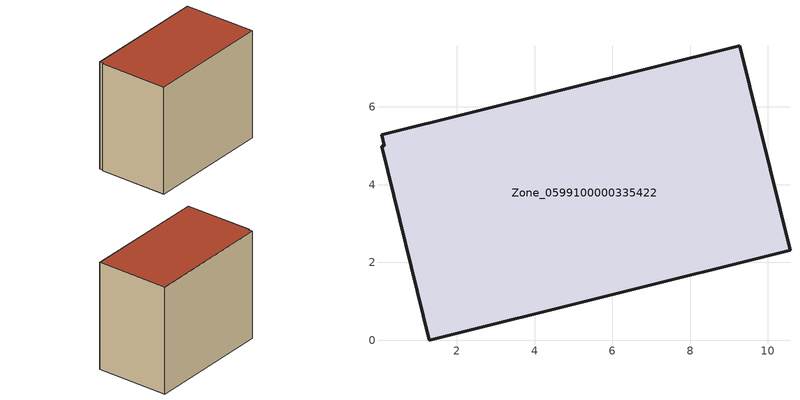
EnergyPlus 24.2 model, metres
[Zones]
Zone_0599100000335422
 floor ground (C_G): 0.07,5.28 9.28,7.57 10.57,2.31 1.29,0 0.07,4.99 0.13,5 z0
 wall outside (C_F): 10.57,2.31 9.28,7.57 0.07,5.28 0.13,5 0.07,4.99 1.29,0 10.57,2.31 z0:8.14
 roof outside (C_R): 9.28,7.57 0.07,5.28 0.13,5 0.07,4.99 1.29,0 10.57,2.31 z8.14
[BUILDING]
Pand.0599100000335422: North Axis=0; Terrain=City; Loads Convergence Tolerance Value=0.04; Temperature Convergence Tolerance Value=0.4; Solar Distribution=FullExterior; Maximum Number of Warmup Days=25; Minimum Number of Warmup Days=1
[Site:Location]
Rotterdam.The.Hague.AP_ZH_NLD Design_Conditions: Latitude=51.96; Longitude=4.45; Time Zone=1; Elevation=-4.5
[SITE:GROUNDTEMPERATURE:BUILDINGSURFACE]
18, 18, 18, 18, 18, 18, 18, 18, 18, 18, 18, 18
[MATERIAL] Thermal Absorptance=0.9; Solar Absorptance=0.7; Visible Absorptance=0.7
Name | Roughness | Thickness | Conductivity | Density | Specific Heat
G.TI.1975-1991 | MediumSmooth | 0.15 | 0.288461 | 540 | 1210
F.TI.1975-1991 | Rough | 0.3 | 0.230769 | 1920 | 840
R.TI.1975-1991 | MediumRough | 0.2 | 0.153846 | 1500 | 1000
[CONSTRUCTION]
C_G: G.TI.1975-1991
C_F: F.TI.1975-1991
C_R: R.TI.1975-1991
[ZONE]
Zone_0599100000335422: Type=1; Multiplier=1; Ceiling Height=Autocalculate; Volume=Autocalculate; Floor Area=autocalculate; Part of Total Floor Area=Yes
[ZONEINFILTRATION:DESIGNFLOWRATE]
Infil_Zone_0599100000335422: Zone or ZoneList or Space or SpaceList=Zone_0599100000335422; Schedule=AlwaysOn; Design Flow Rate Calculation Method=Flow/Area; Flow Rate per Floor Area=0.003; Constant Term Coefficient=1; Temperature Term Coefficient=0; Velocity Term Coefficient=0; Velocity Squared Term Coefficient=0
[HVACTEMPLATE:ZONE:IDEALLOADSAIRSYSTEM]
Zone_0599100000335422: Maximum Heating Supply Air Temperature=50; Minimum Cooling Supply Air Temperature=13; Maximum Heating Supply Air Humidity Ratio=0.0156; Minimum Cooling Supply Air Humidity Ratio=0.0077; Heating Limit=NoLimit; Cooling Limit=NoLimit; Dehumidification Control Type=ConstantSensibleHeatRatio; Cooling Sensible Heat Ratio=0.7; Dehumidification Setpoint=60; Humidification Control Type=None; Humidification Setpoint=30; Outdoor Air Method=None; Outdoor Air Flow Rate per Person=0.00944; Outdoor Air Flow Rate per Zone Floor Area=0; Outdoor Air Flow Rate per Zone=0; Demand Controlled Ventilation Type=None; Outdoor Air Economizer Type=NoEconomizer; Heat Recovery Type=None; Sensible Heat Recovery Effectiveness=0.7; Latent Heat Recovery Effectiveness=0.65
[ZONECONTROL:THERMOSTAT]
ThermostatControl_Zone_0599100000335422: Zone or ZoneList=Zone_0599100000335422; Control Type Schedule=DualSetpointControlType; Control 1=Thermostat_Zone_0599100000335422; Temperature Difference Between Cutout And Setpoint=0
[THERMOSTATSETPOINT:DUALSETPOINT]
Thermostat_Zone_0599100000335422: Heating Setpoint Temperature Schedule=HeatingSetpoint_Zone_0599100000335422; Cooling Setpoint Temperature Schedule=CoolingSetpoint_Zone_0599100000335422
[SCHEDULE:COMPACT]
HeatingSetpoint_Zone_0599100000335422: Through: 12/31, For: AllDays, Until: 24:00, 21
CoolingSetpoint_Zone_0599100000335422: Through: 12/31, For: AllDays, Until: 24:00, 24
DualSetpointControlType: Through: 12/31, For: AllDays, Until: 24:00, 4
AlwaysOn: Through: 12/31, For: AllDays, Until: 24:00, 1
